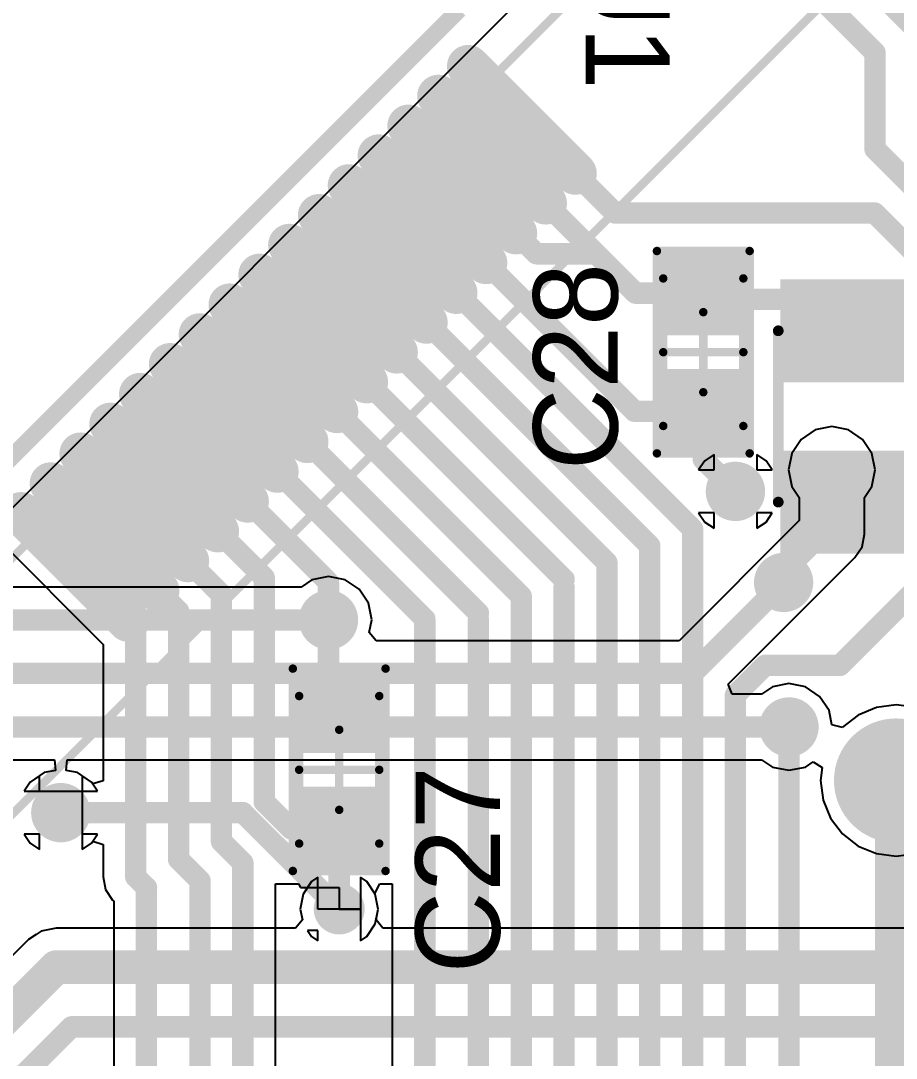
# Model space of a CAD drawing. Header units: millimetres. Extents: x 119.5 to 187.2, y 82 to 144.9.
# Drawn here: x 155.35 to 165.74, y 110.88 to 123.18 of the extents above; entities that cross this region are included whole.
import ezdxf

# ---------------------------------------------------------------- set-up
doc = ezdxf.new("R2010")
doc.units = ezdxf.units.MM
for name, color, linetype in [('BottomLayer', 5, 'Continuous'), ('BottomSolder', 6, 'Continuous'), ('KeepOutLayer', 6, 'Continuous'), ('Mechanical13', 56, 'Continuous'), ('Mechanical15', 56, 'Continuous'), ('MultiLayer', 9, 'Continuous'), ('TopLayer', 1, 'Continuous'), ('TopOverlay', 2, 'Continuous'), ('TopPaste', 8, 'Continuous'), ('TopSolder', 216, 'Continuous'), ('ViaHoleLayer', 16, 'Continuous')]:
    doc.layers.add(name, color=color, linetype=linetype)

msp = doc.modelspace()

# ---------------------------------------------------------------- linework, layer by layer
at = {"layer": 'BottomLayer'}
for p, q in [((154.686, 116.84), (161.163, 123.317)), ((164.776, 118.331), (164.61, 118.219)), ((164.973, 118.37), (164.776, 118.331)), ((165.17, 118.331), (164.973, 118.37)), ((165.336, 118.219), (165.17, 118.331)), ((164.61, 118.219), (164.498, 118.053)), ((165.448, 118.053), (165.336, 118.219)), ((163.576, 118.038), (163.467, 117.965)), ((163.576, 117.856), (163.576, 118.038)), ((164.193, 117.965), (164.084, 118.038)), ((164.084, 118.038), (164.084, 117.856)), ((164.498, 118.053), (164.459, 117.856)), ((165.487, 117.856), (165.448, 118.053)), ((163.467, 117.965), (163.394, 117.856)), ((164.266, 117.856), (164.193, 117.965)), ((163.394, 117.856), (163.576, 117.856)), ((164.084, 117.856), (164.266, 117.856)), ((164.459, 117.856), (164.498, 117.659)), ((165.448, 117.659), (165.487, 117.856)), ((164.498, 117.659), (164.585, 117.53)), ((165.361, 117.53), (165.448, 117.659)), ((164.585, 117.53), (164.585, 117.255)), ((165.361, 117.094), (165.361, 117.53)), ((163.576, 117.348), (163.394, 117.348)), ((163.394, 117.348), (163.467, 117.239)), ((163.576, 117.166), (163.576, 117.348)), ((164.266, 117.348), (164.084, 117.348)), ((164.084, 117.348), (164.084, 117.166)), ((164.193, 117.239), (164.266, 117.348)), ((164.585, 117.255), (163.161, 115.831)), ((163.467, 117.239), (163.576, 117.166)), ((164.084, 117.166), (164.193, 117.239)), ((165.332, 116.945), (165.361, 117.094)), ((165.361, 117.094), (165.361, 117.094)), ((165.361, 117.094), (165.361, 117.094)), ((165.361, 117.094), (165.361, 117.094)), ((165.248, 116.819), (165.332, 116.945)), ((163.742, 115.314), (165.248, 116.819)), ((158.807, 116.553), (158.678, 116.466)), ((159.004, 116.592), (158.807, 116.553)), ((159.201, 116.553), (159.004, 116.592)), ((159.367, 116.441), (159.201, 116.553)), ((158.678, 116.466), (152.561, 116.466)), ((159.479, 116.275), (159.367, 116.441)), ((159.518, 116.078), (159.479, 116.275)), ((159.488, 115.93), (159.518, 116.078)), ((159.569, 115.831), (159.488, 115.93)), ((163.161, 115.831), (159.569, 115.831)), ((163.791, 115.196), (163.742, 115.314)), ((164.465, 115.322), (164.268, 115.283)), ((164.662, 115.283), (164.465, 115.322)), ((164.139, 115.196), (163.791, 115.196)), ((164.268, 115.283), (164.139, 115.196)), ((164.828, 115.171), (164.662, 115.283)), ((164.94, 115.005), (164.828, 115.171)), ((165.735, 115.07), (165.503, 115.039)), ((165.885, 115.05), (165.735, 115.07)), ((164.974, 114.832), (164.94, 115.005)), ((165.287, 114.95), (165.101, 114.807)), ((165.503, 115.039), (165.287, 114.95)), ((165.098, 114.803), (164.974, 114.832)), ((165.101, 114.807), (165.098, 114.803)), ((153.742, 114.42), (155.753, 114.42)), ((155.753, 114.42), (155.765, 114.293)), ((155.893, 114.293), (155.905, 114.42)), ((155.905, 114.42), (164.139, 114.42)), ((164.139, 114.42), (164.268, 114.333)), ((164.268, 114.333), (164.465, 114.294)), ((164.465, 114.294), (164.662, 114.333)), ((164.662, 114.333), (164.751, 114.393)), ((164.751, 114.393), (164.858, 114.326)), ((164.858, 114.326), (164.838, 114.173)), ((155.632, 114.267), (155.466, 114.155)), ((155.765, 114.293), (155.632, 114.267)), ((156.026, 114.267), (155.893, 114.293)), ((156.192, 114.155), (156.026, 114.267)), ((155.466, 114.155), (155.393, 114.046)), ((156.265, 114.046), (156.192, 114.155)), ((164.838, 114.173), (164.869, 113.941)), ((155.393, 114.046), (156.265, 114.046)), ((164.869, 113.941), (164.958, 113.725)), ((164.958, 113.725), (165.101, 113.539)), ((155.575, 113.538), (155.393, 113.538)), ((155.393, 113.538), (155.466, 113.429)), ((155.575, 113.356), (155.575, 113.538)), ((156.265, 113.538), (156.083, 113.538)), ((156.083, 113.538), (156.083, 113.356)), ((156.192, 113.429), (156.265, 113.538)), ((165.101, 113.539), (165.287, 113.396)), ((155.466, 113.429), (155.575, 113.356)), ((156.083, 113.356), (156.192, 113.429)), ((165.287, 113.396), (165.503, 113.307)), ((165.503, 113.307), (165.735, 113.276)), ((165.735, 113.276), (165.967, 113.307)), ((158.804, 112.976), (158.703, 112.826)), ((158.877, 113.025), (158.804, 112.976)), ((158.877, 112.649), (158.877, 113.025)), ((159.458, 112.976), (159.385, 113.025)), ((159.385, 113.025), (159.385, 112.649)), ((159.559, 112.826), (159.458, 112.976)), ((158.703, 112.826), (158.668, 112.649)), ((159.594, 112.649), (159.559, 112.826)), ((158.668, 112.649), (158.694, 112.521)), ((159.385, 112.649), (158.877, 112.649)), ((159.568, 112.521), (159.594, 112.649)), ((158.694, 112.521), (158.613, 112.423)), ((159.649, 112.423), (159.568, 112.521)), ((155.538, 112.347), (155.448, 112.287)), ((155.598, 112.388), (155.538, 112.347)), ((155.775, 112.423), (155.598, 112.388)), ((158.613, 112.423), (155.775, 112.423)), ((166.505, 112.423), (159.649, 112.423)), ((155.448, 112.287), (153.097, 109.937)), ((155.448, 112.287), (155.448, 112.287))]:
    msp.add_line(p, q, dxfattribs=at)
for points, const_width in [([(163.705, 117.602, 1), (163.955, 117.602, 1)], 0.25), ([(164.277, 116.522, 1), (164.526, 116.522, 1)], 0.25), ([(164.338, 116.522, 1), (164.465, 116.522, 1)], 0.127), ([(158.879, 116.078, 1), (159.129, 116.078, 1)], 0.25), ([(158.94, 116.078, 1), (159.067, 116.078, 1)], 0.127), ([(163.258, 115.443, 1), (163.385, 115.443, 1)], 0.127), ([(163.258, 115.443, 1), (163.385, 115.443, 1)], 0.127), ([(164.34, 114.808, 1), (164.59, 114.808, 1)], 0.25), ([(164.401, 114.808, 1), (164.529, 114.808, 1)], 0.127), ([(165.417, 114.173, 1), (166.053, 114.173, 1)], 0.635), ([(165.61, 114.173, 1), (165.86, 114.173, 1)], 0.25), ([(155.704, 113.792, 1), (155.954, 113.792, 1)], 0.25), ([(155.766, 113.792, 1), (155.893, 113.792, 1)], 0.127), ([(157.924, 113.792, 1), (158.052, 113.792, 1)], 0.127), ([(157.924, 113.792, 1), (158.052, 113.792, 1)], 0.127), ([(159.031, 112.649, 1), (159.231, 112.649, 1)], 0.2), ([(159.067, 112.649, 1), (159.194, 112.649, 1)], 0.127), ([(155.675, 111.96, 1), (155.875, 111.96, 1)], 0.2), ([(155.675, 111.96, 1), (155.875, 111.96, 1)], 0.2), ([(155.893, 111.252, 1), (156.019, 111.252, 1)], 0.127), ([(155.893, 111.252, 1), (156.019, 111.252, 1)], 0.127)]:
    msp.add_lwpolyline(points, format="xyb", close=True, dxfattribs=dict(at, const_width=const_width))
for points, const_width in [([(165.735, 114.173), (168.116, 116.554)], 0.5), ([(163.322, 115.443), (164.401, 116.522)], 0.254), ([(152.4, 116.078), (159.004, 116.078)], 0.254), ([(152.908, 115.443), (163.322, 115.443)], 0.254), ([(153.416, 114.808), (164.465, 114.808)], 0.254), ([(155.829, 113.792), (157.988, 113.792)], 0.254), ([(157.988, 113.792), (159.131, 112.649)], 0.254), ([(153.289, 109.474), (155.775, 111.96)], 0.4), ([(155.775, 111.96), (166.697, 111.96)], 0.4), ([(153.035, 108.331), (155.956, 111.252)], 0.254), ([(155.956, 111.252), (167.005, 111.252)], 0.254)]:
    msp.add_lwpolyline(points, dxfattribs=dict(at, const_width=const_width))
at = {"layer": 'BottomSolder'}
for points, const_width in [([(163.654, 117.602, 1), (164.006, 117.602, 1)], 0.352), ([(164.226, 116.522, 1), (164.577, 116.522, 1)], 0.352), ([(158.828, 116.078, 1), (159.18, 116.078, 1)], 0.352), ([(164.289, 114.808, 1), (164.641, 114.808, 1)], 0.352), ([(165.367, 114.173, 1), (166.103, 114.173, 1)], 0.737), ([(155.653, 113.792, 1), (156.005, 113.792, 1)], 0.352), ([(158.98, 112.649, 1), (159.282, 112.649, 1)], 0.302)]:
    msp.add_lwpolyline(points, format="xyb", close=True, dxfattribs=dict(at, const_width=const_width))
at = {"layer": 'KeepOutLayer'}
msp.add_line((154.686, 116.84), (161.163, 123.317), dxfattribs=at)
at = {"layer": 'Mechanical13', "const_width": 0.1}
for points in [[(154.686, 116.246), (161.757, 123.317)], [(162.974, 120.128), (163.924, 120.128)], [(162.974, 118.378), (162.974, 120.128)], [(163.924, 118.378), (163.924, 120.128)], [(162.974, 118.378), (163.924, 118.378)], [(158.656, 115.175), (159.606, 115.175)], [(158.656, 113.425), (158.656, 115.175)], [(159.606, 113.425), (159.606, 115.175)], [(158.656, 113.425), (159.606, 113.425)]]:
    msp.add_lwpolyline(points, dxfattribs=at)
at = {"layer": 'Mechanical13', "const_width": 0.05}
for points in [[(162.949, 120.128, 1), (162.999, 120.128, 1)], [(162.949, 120.128, 1), (162.999, 120.128, 1)], [(163.899, 120.128, 1), (163.949, 120.128, 1)], [(163.899, 120.128, 1), (163.949, 120.128, 1)], [(162.949, 118.378, 1), (162.999, 118.378, 1)], [(162.949, 118.378, 1), (162.999, 118.378, 1)], [(163.899, 118.378, 1), (163.949, 118.378, 1)], [(163.899, 118.378, 1), (163.949, 118.378, 1)], [(158.631, 115.175, 1), (158.681, 115.175, 1)], [(158.631, 115.175, 1), (158.681, 115.175, 1)], [(159.581, 115.175, 1), (159.631, 115.175, 1)], [(159.581, 115.175, 1), (159.631, 115.175, 1)], [(158.631, 113.425, 1), (158.681, 113.425, 1)], [(158.631, 113.425, 1), (158.681, 113.425, 1)], [(159.581, 113.425, 1), (159.631, 113.425, 1)], [(159.581, 113.425, 1), (159.631, 113.425, 1)]]:
    msp.add_lwpolyline(points, format="xyb", close=True, dxfattribs=at)
at = {"layer": 'Mechanical15', "const_width": 0.1}
for points in [[(154.686, 113.205), (164.798, 123.317)], [(162.899, 120.453), (163.999, 120.453)], [(162.899, 118.053), (162.899, 120.453)], [(163.999, 118.053), (163.999, 120.453)], [(163.449, 118.778), (163.449, 119.728)], [(162.974, 119.253), (163.924, 119.253)], [(162.899, 118.053), (163.999, 118.053)], [(158.581, 115.5), (159.681, 115.5)], [(158.581, 113.1), (158.581, 115.5)], [(159.681, 113.1), (159.681, 115.5)], [(159.131, 113.825), (159.131, 114.775)], [(158.656, 114.3), (159.606, 114.3)], [(158.581, 113.1), (159.681, 113.1)]]:
    msp.add_lwpolyline(points, dxfattribs=at)
at = {"layer": 'Mechanical15', "const_width": 0.05}
for points in [[(162.874, 120.453, 1), (162.924, 120.453, 1)], [(162.874, 120.453, 1), (162.924, 120.453, 1)], [(163.974, 120.453, 1), (164.024, 120.453, 1)], [(163.974, 120.453, 1), (164.024, 120.453, 1)], [(163.424, 119.728, 1), (163.474, 119.728, 1)], [(162.949, 119.253, 1), (162.999, 119.253, 1)], [(163.899, 119.253, 1), (163.949, 119.253, 1)], [(163.424, 118.778, 1), (163.474, 118.778, 1)], [(162.874, 118.053, 1), (162.924, 118.053, 1)], [(162.874, 118.053, 1), (162.924, 118.053, 1)], [(163.974, 118.053, 1), (164.024, 118.053, 1)], [(163.974, 118.053, 1), (164.024, 118.053, 1)], [(158.556, 115.5, 1), (158.606, 115.5, 1)], [(158.556, 115.5, 1), (158.606, 115.5, 1)], [(159.656, 115.5, 1), (159.706, 115.5, 1)], [(159.656, 115.5, 1), (159.706, 115.5, 1)], [(159.106, 114.775, 1), (159.156, 114.775, 1)], [(158.631, 114.3, 1), (158.681, 114.3, 1)], [(159.581, 114.3, 1), (159.631, 114.3, 1)], [(159.106, 113.825, 1), (159.156, 113.825, 1)], [(158.556, 113.1, 1), (158.606, 113.1, 1)], [(158.556, 113.1, 1), (158.606, 113.1, 1)], [(159.656, 113.1, 1), (159.706, 113.1, 1)], [(159.656, 113.1, 1), (159.706, 113.1, 1)]]:
    msp.add_lwpolyline(points, format="xyb", close=True, dxfattribs=at)
at = {"layer": 'MultiLayer'}
for points, const_width in [([(163.705, 117.602, 1), (163.955, 117.602, 1)], 0.25), ([(164.277, 116.522, 1), (164.526, 116.522, 1)], 0.25), ([(158.879, 116.078, 1), (159.129, 116.078, 1)], 0.25), ([(164.34, 114.808, 1), (164.59, 114.808, 1)], 0.25), ([(165.417, 114.173, 1), (166.053, 114.173, 1)], 0.635), ([(155.704, 113.792, 1), (155.954, 113.792, 1)], 0.25), ([(159.031, 112.649, 1), (159.231, 112.649, 1)], 0.2)]:
    msp.add_lwpolyline(points, format="xyb", close=True, dxfattribs=dict(at, const_width=const_width))
at = {"layer": 'TopLayer'}
for p, q in [((155.066, 117.051), (156.33, 115.788)), ((156.33, 115.788), (156.33, 114.169)), ((155.575, 114.228), (155.466, 114.155)), ((155.575, 114.046), (155.575, 114.228)), ((156.192, 114.155), (156.083, 114.228)), ((156.083, 114.228), (156.083, 113.792)), ((155.466, 114.155), (155.393, 114.046)), ((156.208, 114.132), (156.192, 114.155)), ((156.33, 114.169), (156.208, 114.132)), ((155.393, 114.046), (155.575, 114.046)), ((156.083, 113.792), (156.083, 113.356)), ((155.575, 113.538), (155.393, 113.538)), ((155.393, 113.538), (155.466, 113.429)), ((155.575, 113.356), (155.575, 113.538)), ((155.466, 113.429), (155.575, 113.356)), ((156.083, 113.356), (156.192, 113.429)), ((156.192, 113.429), (156.208, 113.452)), ((156.208, 113.452), (156.33, 113.415)), ((156.33, 113.415), (156.33, 113.03)), ((156.33, 113.03), (156.33, 113.03)), ((156.33, 113.03), (156.33, 113.03)), ((156.33, 113.03), (156.359, 112.881)), ((156.359, 112.881), (156.443, 112.755)), ((158.376, 109.435), (158.376, 112.946)), ((158.376, 112.946), (158.427, 112.946)), ((158.427, 112.946), (158.427, 112.946)), ((158.427, 112.946), (158.649, 112.946)), ((158.649, 112.946), (158.672, 112.903)), ((158.672, 112.903), (159.131, 112.903)), ((159.131, 112.903), (159.131, 112.649)), ((159.553, 112.834), (159.613, 112.946)), ((159.613, 112.946), (159.759, 112.946)), ((159.759, 112.946), (159.759, 110.651)), ((156.443, 112.755), (156.457, 112.742)), ((156.457, 112.742), (156.457, 110.15)), ((159.559, 112.826), (159.553, 112.834)), ((159.594, 112.649), (159.559, 112.826)), ((159.131, 112.649), (159.385, 112.649)), ((159.385, 112.649), (159.385, 112.273)), ((159.559, 112.472), (159.594, 112.649)), ((159.458, 112.322), (159.559, 112.472)), ((158.877, 112.395), (158.755, 112.395)), ((158.755, 112.395), (158.804, 112.322)), ((158.877, 112.273), (158.877, 112.395)), ((158.804, 112.322), (158.877, 112.273)), ((159.385, 112.273), (159.458, 112.322))]:
    msp.add_line(p, q, dxfattribs=at)
for points, const_width in [([(163.195, 125.857), (165.993, 123.059)], 0.254), ([(162.941, 125.349), (165.485, 122.805)], 0.254), ([(165.485, 121.662), (165.485, 122.805)], 0.254), ([(160.661, 122.645), (161.934, 121.372)], 0.3), ([(160.308, 122.292), (161.58, 121.019)], 0.3), ([(159.954, 121.938), (161.227, 120.665)], 0.3), ([(161.297, 122.009), (162.402, 120.904)], 0.254), ([(159.6, 121.585), (160.873, 120.312)], 0.3), ([(160.944, 121.655), (162.179, 120.42)], 0.254), ([(165.485, 121.662), (166.751, 120.396)], 0.254), ([(159.247, 121.231), (160.52, 119.958)], 0.3), ([(160.59, 121.302), (161.472, 120.42)], 0.254), ([(158.893, 120.877), (160.166, 119.605)], 0.3), ([(160.237, 120.948), (162.632, 118.553)], 0.254), ([(162.402, 120.904), (165.481, 120.904)], 0.254), ([(165.481, 120.904), (166.243, 120.142)], 0.254), ([(159.883, 120.595), (163.322, 117.156)], 0.254), ([(158.54, 120.524), (159.813, 119.251)], 0.3), ([(161.472, 120.42), (162.179, 120.42)], 0.254), ([(162.179, 120.42), (162.646, 119.953)], 0.254), ([(159.53, 120.241), (162.814, 116.957)], 0.254), ([(158.186, 120.17), (159.459, 118.898)], 0.3), ([(159.176, 119.888), (162.306, 116.758)], 0.254), ([(162.646, 119.953), (163.113, 119.953)], 0.254), ([(163.113, 119.953), (163.281, 119.785)], 0.254), ([(163.522, 119.88), (164.727, 119.88)], 0.254), ([(164.727, 119.88), (165.1, 119.507)], 0.254), ([(157.833, 119.817), (159.105, 118.544)], 0.3), ([(157.479, 119.463), (158.752, 118.19)], 0.3), ([(158.823, 119.534), (161.798, 116.559)], 0.254), ([(157.126, 119.11), (158.398, 117.837)], 0.3), ([(158.469, 119.18), (161.29, 116.359)], 0.254), ([(156.772, 118.756), (158.045, 117.483)], 0.3), ([(158.115, 118.827), (160.782, 116.16)], 0.254), ([(162.632, 118.553), (163.449, 118.553)], 0.254), ([(163.449, 117.983), (163.449, 118.553)], 0.254), ([(156.418, 118.403), (157.691, 117.13)], 0.3), ([(157.762, 118.473), (160.147, 116.088)], 0.254), ([(156.065, 118.049), (157.338, 116.776)], 0.3), ([(157.408, 118.12), (159.004, 116.524)], 0.254), ([(163.449, 117.983), (163.83, 117.602)], 0.254), ([(157.055, 117.766), (158.242, 116.579)], 0.254), ([(155.711, 117.696), (156.984, 116.423)], 0.3), ([(156.701, 117.413), (157.734, 116.38)], 0.254), ([(165.1, 117.348), (165.1, 117.475)], 0.254), ([(155.358, 117.342), (156.631, 116.069)], 0.3), ([(164.338, 116.586), (165.1, 117.348)], 0.254), ([(163.322, 109.942), (163.322, 117.156)], 0.254), ([(156.348, 117.059), (157.226, 116.181)], 0.254), ([(162.814, 109.732), (162.814, 116.957)], 0.254), ([(155.994, 116.706), (156.718, 115.982)], 0.254), ([(162.306, 109.521), (162.306, 116.758)], 0.254), ([(165.068, 115.538), (166.243, 116.713)], 0.254), ([(158.242, 113.919), (158.242, 116.579)], 0.254), ([(164.338, 116.586), (164.401, 116.522)], 0.254), ([(159.004, 115.189), (159.004, 116.524)], 0.254), ([(161.798, 109.623), (161.798, 116.459)], 0.254), ([(157.734, 113.451), (157.734, 116.38)], 0.254), ([(161.29, 109.855), (161.29, 116.359)], 0.254), ([(157.226, 113.24), (157.226, 116.181)], 0.254), ([(160.147, 110.49), (160.147, 116.088)], 0.254), ([(160.782, 110.109), (160.782, 116.078)], 0.254), ([(156.718, 113.03), (156.718, 115.982)], 0.254), ([(163.83, 115.189), (164.179, 115.538)], 0.254), ([(164.179, 115.538), (165.068, 115.538)], 0.254), ([(163.83, 110.153), (163.83, 115.189)], 0.254), ([(164.465, 110.236), (164.465, 114.808)], 0.254), ([(165.735, 110.49), (165.735, 114.173)], 0.5), ([(158.242, 113.919), (158.561, 113.6)], 0.254), ([(158.561, 113.6), (159.131, 113.6)], 0.254), ([(159.131, 112.649), (159.131, 113.6)], 0.254), ([(157.734, 113.451), (157.988, 113.197)], 0.254), ([(157.226, 113.24), (157.48, 112.986)], 0.254), ([(157.988, 109.347), (157.988, 113.197)], 0.254), ([(156.718, 113.03), (156.845, 112.903)], 0.254), ([(157.48, 109.668), (157.48, 112.986)], 0.254), ([(156.845, 109.915), (156.845, 112.903)], 0.254)]:
    msp.add_lwpolyline(points, dxfattribs=dict(at, const_width=const_width))
for points, const_width in [([(165.422, 122.805, 1), (165.549, 122.805, 1)], 0.127), ([(165.422, 122.805, 1), (165.549, 122.805, 1)], 0.127), ([(160.586, 122.645, 1), (160.736, 122.645, 1)], 0.15), ([(160.233, 122.292, 1), (160.382, 122.292, 1)], 0.15), ([(159.879, 121.938, 1), (160.029, 121.938, 1)], 0.15), ([(161.234, 122.009, 1), (161.361, 122.009, 1)], 0.127), ([(159.525, 121.585, 1), (159.675, 121.585, 1)], 0.15), ([(160.88, 121.655, 1), (161.007, 121.655, 1)], 0.127), ([(165.422, 121.662, 1), (165.549, 121.662, 1)], 0.127), ([(165.422, 121.662, 1), (165.549, 121.662, 1)], 0.127), ([(161.859, 121.372, 1), (162.009, 121.372, 1)], 0.15), ([(159.172, 121.231, 1), (159.322, 121.231, 1)], 0.15), ([(160.527, 121.302, 1), (160.654, 121.302, 1)], 0.127), ([(161.505, 121.019, 1), (161.655, 121.019, 1)], 0.15), ([(158.818, 120.877, 1), (158.968, 120.877, 1)], 0.15), ([(160.173, 120.948, 1), (160.3, 120.948, 1)], 0.127), ([(162.339, 120.904, 1), (162.466, 120.904, 1)], 0.127), ([(162.339, 120.904, 1), (162.466, 120.904, 1)], 0.127), ([(165.417, 120.904, 1), (165.544, 120.904, 1)], 0.127), ([(165.417, 120.904, 1), (165.544, 120.904, 1)], 0.127), ([(159.82, 120.595, 1), (159.947, 120.595, 1)], 0.127), ([(161.152, 120.665, 1), (161.302, 120.665, 1)], 0.15), ([(158.465, 120.524, 1), (158.615, 120.524, 1)], 0.15), ([(161.408, 120.42, 1), (161.535, 120.42, 1)], 0.127), ([(161.408, 120.42, 1), (161.535, 120.42, 1)], 0.127), ([(162.115, 120.42, 1), (162.243, 120.42, 1)], 0.127), ([(162.115, 120.42, 1), (162.243, 120.42, 1)], 0.127), ([(162.115, 120.42, 1), (162.243, 120.42, 1)], 0.127), ([(159.466, 120.241, 1), (159.593, 120.241, 1)], 0.127), ([(160.798, 120.312, 1), (160.948, 120.312, 1)], 0.15), ([(158.111, 120.17, 1), (158.261, 120.17, 1)], 0.15), ([(160.445, 119.958, 1), (160.595, 119.958, 1)], 0.15), ([(159.113, 119.888, 1), (159.24, 119.888, 1)], 0.127), ([(162.583, 119.953, 1), (162.71, 119.953, 1)], 0.127), ([(162.583, 119.953, 1), (162.71, 119.953, 1)], 0.127), ([(163.05, 119.953, 1), (163.177, 119.953, 1)], 0.127), ([(163.05, 119.953, 1), (163.177, 119.953, 1)], 0.127), ([(163.458, 119.88, 1), (163.585, 119.88, 1)], 0.127), ([(164.664, 119.88, 1), (164.791, 119.88, 1)], 0.127), ([(164.664, 119.88, 1), (164.791, 119.88, 1)], 0.127), ([(157.758, 119.817, 1), (157.908, 119.817, 1)], 0.15), ([(163.218, 119.785, 1), (163.345, 119.785, 1)], 0.127), ([(160.091, 119.605, 1), (160.241, 119.605, 1)], 0.15), ([(157.404, 119.463, 1), (157.554, 119.463, 1)], 0.15), ([(158.759, 119.534, 1), (158.886, 119.534, 1)], 0.127), ([(165.036, 119.507, 1), (165.163, 119.507, 1)], 0.127), ([(159.738, 119.251, 1), (159.888, 119.251, 1)], 0.15), ([(157.051, 119.11, 1), (157.201, 119.11, 1)], 0.15), ([(158.406, 119.18, 1), (158.533, 119.18, 1)], 0.127), ([(159.384, 118.898, 1), (159.534, 118.898, 1)], 0.15), ([(156.697, 118.756, 1), (156.847, 118.756, 1)], 0.15), ([(158.052, 118.827, 1), (158.179, 118.827, 1)], 0.127), ([(159.03, 118.544, 1), (159.18, 118.544, 1)], 0.15), ([(162.568, 118.553, 1), (162.695, 118.553, 1)], 0.127), ([(162.568, 118.553, 1), (162.695, 118.553, 1)], 0.127), ([(163.385, 118.553, 1), (163.512, 118.553, 1)], 0.127), ([(163.385, 118.553, 1), (163.512, 118.553, 1)], 0.127), ([(156.343, 118.403, 1), (156.493, 118.403, 1)], 0.15), ([(157.698, 118.473, 1), (157.825, 118.473, 1)], 0.127), ([(158.677, 118.19, 1), (158.827, 118.19, 1)], 0.15), ([(155.99, 118.049, 1), (156.14, 118.049, 1)], 0.15), ([(157.345, 118.12, 1), (157.472, 118.12, 1)], 0.127), ([(163.385, 117.983, 1), (163.512, 117.983, 1)], 0.127), ([(163.385, 117.983, 1), (163.512, 117.983, 1)], 0.127), ([(156.991, 117.766, 1), (157.118, 117.766, 1)], 0.127), ([(158.323, 117.837, 1), (158.473, 117.837, 1)], 0.15), ([(155.636, 117.696, 1), (155.786, 117.696, 1)], 0.15), ([(163.705, 117.602, 1), (163.955, 117.602, 1)], 0.25), ([(163.767, 117.602, 1), (163.893, 117.602, 1)], 0.127), ([(156.638, 117.413, 1), (156.765, 117.413, 1)], 0.127), ([(157.97, 117.483, 1), (158.12, 117.483, 1)], 0.15), ([(165.036, 117.475, 1), (165.163, 117.475, 1)], 0.127), ([(155.283, 117.342, 1), (155.433, 117.342, 1)], 0.15), ([(165.036, 117.348, 1), (165.163, 117.348, 1)], 0.127), ([(165.036, 117.348, 1), (165.163, 117.348, 1)], 0.127), ([(157.616, 117.13, 1), (157.766, 117.13, 1)], 0.15), ([(163.258, 117.156, 1), (163.385, 117.156, 1)], 0.127), ([(163.258, 117.156, 1), (163.385, 117.156, 1)], 0.127), ([(156.284, 117.059, 1), (156.411, 117.059, 1)], 0.127), ([(162.75, 116.957, 1), (162.877, 116.957, 1)], 0.127), ([(162.75, 116.957, 1), (162.877, 116.957, 1)], 0.127), ([(157.263, 116.776, 1), (157.413, 116.776, 1)], 0.15), ([(155.931, 116.706, 1), (156.058, 116.706, 1)], 0.127), ([(162.243, 116.758, 1), (162.369, 116.758, 1)], 0.127), ([(162.243, 116.758, 1), (162.369, 116.758, 1)], 0.127), ([(158.179, 116.579, 1), (158.305, 116.579, 1)], 0.127), ([(158.179, 116.579, 1), (158.305, 116.579, 1)], 0.127), ([(161.734, 116.559, 1), (161.862, 116.559, 1)], 0.127), ([(164.277, 116.522, 1), (164.526, 116.522, 1)], 0.25), ([(164.274, 116.586, 1), (164.401, 116.586, 1)], 0.127), ([(164.274, 116.586, 1), (164.401, 116.586, 1)], 0.127), ([(156.909, 116.423, 1), (157.059, 116.423, 1)], 0.15), ([(158.94, 116.524, 1), (159.067, 116.524, 1)], 0.127), ([(158.94, 116.524, 1), (159.067, 116.524, 1)], 0.127), ([(161.734, 116.459, 1), (161.862, 116.459, 1)], 0.127), ([(164.338, 116.522, 1), (164.465, 116.522, 1)], 0.127), ([(157.671, 116.38, 1), (157.798, 116.38, 1)], 0.127), ([(157.671, 116.38, 1), (157.798, 116.38, 1)], 0.127), ([(161.226, 116.359, 1), (161.353, 116.359, 1)], 0.127), ([(161.226, 116.359, 1), (161.353, 116.359, 1)], 0.127), ([(157.162, 116.181, 1), (157.29, 116.181, 1)], 0.127), ([(157.162, 116.181, 1), (157.29, 116.181, 1)], 0.127), ([(158.879, 116.078, 1), (159.129, 116.078, 1)], 0.25), ([(160.719, 116.16, 1), (160.845, 116.16, 1)], 0.127), ([(156.556, 116.069, 1), (156.706, 116.069, 1)], 0.15), ([(160.083, 116.088, 1), (160.21, 116.088, 1)], 0.127), ([(160.083, 116.088, 1), (160.21, 116.088, 1)], 0.127), ([(160.719, 116.078, 1), (160.845, 116.078, 1)], 0.127), ([(156.655, 115.982, 1), (156.781, 115.982, 1)], 0.127), ([(156.655, 115.982, 1), (156.781, 115.982, 1)], 0.127), ([(164.116, 115.538, 1), (164.243, 115.538, 1)], 0.127), ([(164.116, 115.538, 1), (164.243, 115.538, 1)], 0.127), ([(165.005, 115.538, 1), (165.132, 115.538, 1)], 0.127), ([(165.005, 115.538, 1), (165.132, 115.538, 1)], 0.127), ([(158.94, 115.189, 1), (159.067, 115.189, 1)], 0.127), ([(163.767, 115.189, 1), (163.893, 115.189, 1)], 0.127), ([(163.767, 115.189, 1), (163.893, 115.189, 1)], 0.127), ([(164.34, 114.808, 1), (164.59, 114.808, 1)], 0.25), ([(164.401, 114.808, 1), (164.529, 114.808, 1)], 0.127), ([(165.417, 114.173, 1), (166.053, 114.173, 1)], 0.635), ([(165.61, 114.173, 1), (165.86, 114.173, 1)], 0.25), ([(155.704, 113.792, 1), (155.954, 113.792, 1)], 0.25), ([(158.179, 113.919, 1), (158.305, 113.919, 1)], 0.127), ([(158.179, 113.919, 1), (158.305, 113.919, 1)], 0.127), ([(158.497, 113.6, 1), (158.624, 113.6, 1)], 0.127), ([(158.497, 113.6, 1), (158.624, 113.6, 1)], 0.127), ([(159.067, 113.6, 1), (159.194, 113.6, 1)], 0.127), ([(159.067, 113.6, 1), (159.194, 113.6, 1)], 0.127), ([(157.671, 113.451, 1), (157.798, 113.451, 1)], 0.127), ([(157.671, 113.451, 1), (157.798, 113.451, 1)], 0.127), ([(157.162, 113.24, 1), (157.29, 113.24, 1)], 0.127), ([(157.162, 113.24, 1), (157.29, 113.24, 1)], 0.127), ([(157.924, 113.197, 1), (158.052, 113.197, 1)], 0.127), ([(157.924, 113.197, 1), (158.052, 113.197, 1)], 0.127), ([(156.655, 113.03, 1), (156.781, 113.03, 1)], 0.127), ([(156.655, 113.03, 1), (156.781, 113.03, 1)], 0.127), ([(157.417, 112.986, 1), (157.543, 112.986, 1)], 0.127), ([(157.417, 112.986, 1), (157.543, 112.986, 1)], 0.127), ([(156.781, 112.903, 1), (156.909, 112.903, 1)], 0.127), ([(156.781, 112.903, 1), (156.909, 112.903, 1)], 0.127), ([(159.031, 112.649, 1), (159.231, 112.649, 1)], 0.2), ([(159.067, 112.649, 1), (159.194, 112.649, 1)], 0.127)]:
    msp.add_lwpolyline(points, format="xyb", close=True, dxfattribs=dict(at, const_width=const_width))
for points in [[(163.899, 120.353), (162.999, 120.353), (163.899, 119.553), (162.999, 119.553)], [(164.465, 120.015), (164.465, 118.999), (165.735, 120.015), (165.735, 118.999)], [(163.899, 118.953), (162.999, 118.953), (163.899, 118.153), (162.999, 118.153)], [(164.465, 117.983), (164.465, 116.967), (165.735, 117.983), (165.735, 116.967)], [(159.581, 115.4), (158.681, 115.4), (159.581, 114.6), (158.681, 114.6)], [(159.581, 114), (158.681, 114), (159.581, 113.2), (158.681, 113.2)]]:
    msp.add_solid(points, dxfattribs=at)
at = {"layer": 'TopOverlay'}
for points, const_width in [([(154.686, 117.448), (160.555, 123.317)], 0.2), ([(164.338, 117.475), (164.338, 119.507)], 0.127)]:
    msp.add_lwpolyline(points, dxfattribs=dict(at, const_width=const_width))
at = {"layer": 'TopOverlay', "const_width": 0.0635}
for points in [[(164.306, 119.507, 1), (164.37, 119.507, 1)], [(164.306, 117.475, 1), (164.37, 117.475, 1)]]:
    msp.add_lwpolyline(points, format="xyb", close=True, dxfattribs=at)
at = {"layer": 'TopPaste', "const_width": 0.3}
for points in [[(160.661, 122.645), (161.934, 121.372)], [(160.308, 122.292), (161.58, 121.019)], [(159.954, 121.938), (161.227, 120.665)], [(159.6, 121.585), (160.873, 120.312)], [(159.247, 121.231), (160.52, 119.958)], [(158.893, 120.877), (160.166, 119.605)], [(158.54, 120.524), (159.813, 119.251)], [(158.186, 120.17), (159.459, 118.898)], [(157.833, 119.817), (159.105, 118.544)], [(157.479, 119.463), (158.752, 118.19)], [(157.126, 119.11), (158.398, 117.837)], [(156.772, 118.756), (158.045, 117.483)], [(156.418, 118.403), (157.691, 117.13)], [(156.065, 118.049), (157.338, 116.776)], [(155.711, 117.696), (156.984, 116.423)], [(155.358, 117.342), (156.631, 116.069)]]:
    msp.add_lwpolyline(points, dxfattribs=at)
at = {"layer": 'TopPaste', "const_width": 0.15}
for points in [[(160.586, 122.645, 1), (160.736, 122.645, 1)], [(160.233, 122.292, 1), (160.382, 122.292, 1)], [(159.879, 121.938, 1), (160.029, 121.938, 1)], [(159.525, 121.585, 1), (159.675, 121.585, 1)], [(161.859, 121.372, 1), (162.009, 121.372, 1)], [(159.172, 121.231, 1), (159.322, 121.231, 1)], [(161.505, 121.019, 1), (161.655, 121.019, 1)], [(158.818, 120.877, 1), (158.968, 120.877, 1)], [(161.152, 120.665, 1), (161.302, 120.665, 1)], [(158.465, 120.524, 1), (158.615, 120.524, 1)], [(160.798, 120.312, 1), (160.948, 120.312, 1)], [(158.111, 120.17, 1), (158.261, 120.17, 1)], [(160.445, 119.958, 1), (160.595, 119.958, 1)], [(157.758, 119.817, 1), (157.908, 119.817, 1)], [(160.091, 119.605, 1), (160.241, 119.605, 1)], [(157.404, 119.463, 1), (157.554, 119.463, 1)], [(159.738, 119.251, 1), (159.888, 119.251, 1)], [(157.051, 119.11, 1), (157.201, 119.11, 1)], [(159.384, 118.898, 1), (159.534, 118.898, 1)], [(156.697, 118.756, 1), (156.847, 118.756, 1)], [(159.03, 118.544, 1), (159.18, 118.544, 1)], [(156.343, 118.403, 1), (156.493, 118.403, 1)], [(158.677, 118.19, 1), (158.827, 118.19, 1)], [(155.99, 118.049, 1), (156.14, 118.049, 1)], [(158.323, 117.837, 1), (158.473, 117.837, 1)], [(155.636, 117.696, 1), (155.786, 117.696, 1)], [(157.97, 117.483, 1), (158.12, 117.483, 1)], [(155.283, 117.342, 1), (155.433, 117.342, 1)], [(157.616, 117.13, 1), (157.766, 117.13, 1)], [(157.263, 116.776, 1), (157.413, 116.776, 1)], [(156.909, 116.423, 1), (157.059, 116.423, 1)], [(156.556, 116.069, 1), (156.706, 116.069, 1)]]:
    msp.add_lwpolyline(points, format="xyb", close=True, dxfattribs=at)
at = {"layer": 'TopPaste'}
for points in [[(163.899, 120.353), (162.999, 120.353), (163.899, 119.553), (162.999, 119.553)], [(164.465, 120.015), (164.465, 118.999), (165.735, 120.015), (165.735, 118.999)], [(163.899, 118.953), (162.999, 118.953), (163.899, 118.153), (162.999, 118.153)], [(164.465, 117.983), (164.465, 116.967), (165.735, 117.983), (165.735, 116.967)], [(159.581, 115.4), (158.681, 115.4), (159.581, 114.6), (158.681, 114.6)], [(159.581, 114), (158.681, 114), (159.581, 113.2), (158.681, 113.2)]]:
    msp.add_solid(points, dxfattribs=at)
at = {"layer": 'TopSolder', "const_width": 0.503}
for points in [[(160.661, 122.645), (161.934, 121.372)], [(160.308, 122.292), (161.58, 121.019)], [(159.954, 121.938), (161.227, 120.665)], [(159.6, 121.585), (160.873, 120.312)], [(159.247, 121.231), (160.52, 119.958)], [(158.893, 120.877), (160.166, 119.605)], [(158.54, 120.524), (159.813, 119.251)], [(158.186, 120.17), (159.459, 118.898)], [(157.833, 119.817), (159.105, 118.544)], [(157.479, 119.463), (158.752, 118.19)], [(157.126, 119.11), (158.398, 117.837)], [(156.772, 118.756), (158.045, 117.483)], [(156.418, 118.403), (157.691, 117.13)], [(156.065, 118.049), (157.338, 116.776)], [(155.711, 117.696), (156.984, 116.423)], [(155.358, 117.342), (156.631, 116.069)]]:
    msp.add_lwpolyline(points, dxfattribs=at)
at = {"layer": 'TopSolder'}
for points, const_width in [([(160.535, 122.645, 1), (160.787, 122.645, 1)], 0.252), ([(160.182, 122.292, 1), (160.433, 122.292, 1)], 0.252), ([(159.828, 121.938, 1), (160.08, 121.938, 1)], 0.252), ([(159.475, 121.585, 1), (159.726, 121.585, 1)], 0.252), ([(161.808, 121.372, 1), (162.06, 121.372, 1)], 0.252), ([(159.121, 121.231, 1), (159.373, 121.231, 1)], 0.252), ([(161.454, 121.019, 1), (161.706, 121.019, 1)], 0.252), ([(158.767, 120.877, 1), (159.019, 120.877, 1)], 0.252), ([(161.101, 120.665, 1), (161.353, 120.665, 1)], 0.252), ([(158.414, 120.524, 1), (158.666, 120.524, 1)], 0.252), ([(160.747, 120.312, 1), (160.999, 120.312, 1)], 0.252), ([(158.06, 120.17, 1), (158.312, 120.17, 1)], 0.252), ([(160.394, 119.958, 1), (160.645, 119.958, 1)], 0.252), ([(157.707, 119.817, 1), (157.958, 119.817, 1)], 0.252), ([(160.04, 119.605, 1), (160.292, 119.605, 1)], 0.252), ([(157.353, 119.463, 1), (157.605, 119.463, 1)], 0.252), ([(159.687, 119.251, 1), (159.938, 119.251, 1)], 0.252), ([(157, 119.11, 1), (157.251, 119.11, 1)], 0.252), ([(159.333, 118.898, 1), (159.585, 118.898, 1)], 0.252), ([(156.646, 118.756, 1), (156.898, 118.756, 1)], 0.252), ([(158.98, 118.544, 1), (159.231, 118.544, 1)], 0.252), ([(156.293, 118.403, 1), (156.544, 118.403, 1)], 0.252), ([(158.626, 118.19, 1), (158.878, 118.19, 1)], 0.252), ([(155.939, 118.049, 1), (156.191, 118.049, 1)], 0.252), ([(158.273, 117.837, 1), (158.524, 117.837, 1)], 0.252), ([(155.586, 117.696, 1), (155.837, 117.696, 1)], 0.252), ([(163.654, 117.602, 1), (164.006, 117.602, 1)], 0.352), ([(157.919, 117.483, 1), (158.171, 117.483, 1)], 0.252), ([(155.232, 117.342, 1), (155.484, 117.342, 1)], 0.252), ([(157.565, 117.13, 1), (157.817, 117.13, 1)], 0.252), ([(157.212, 116.776, 1), (157.463, 116.776, 1)], 0.252), ([(164.226, 116.522, 1), (164.577, 116.522, 1)], 0.352), ([(156.858, 116.423, 1), (157.11, 116.423, 1)], 0.252), ([(158.828, 116.078, 1), (159.18, 116.078, 1)], 0.352), ([(156.505, 116.069, 1), (156.756, 116.069, 1)], 0.252), ([(164.289, 114.808, 1), (164.641, 114.808, 1)], 0.352), ([(165.367, 114.173, 1), (166.103, 114.173, 1)], 0.737), ([(155.653, 113.792, 1), (156.005, 113.792, 1)], 0.352), ([(158.98, 112.649, 1), (159.282, 112.649, 1)], 0.302)]:
    msp.add_lwpolyline(points, format="xyb", close=True, dxfattribs=dict(at, const_width=const_width))
for points in [[(164.001, 120.455), (162.897, 120.455), (164.001, 119.451), (162.897, 119.451)], [(164.363, 120.117), (164.363, 118.897), (165.837, 120.117), (165.837, 118.897)], [(164.001, 119.055), (162.897, 119.055), (164.001, 118.051), (162.897, 118.051)], [(164.363, 118.085), (164.363, 116.865), (165.837, 118.085), (165.837, 116.865)], [(159.683, 115.502), (158.579, 115.502), (159.683, 114.498), (158.579, 114.498)], [(159.683, 114.102), (158.579, 114.102), (159.683, 113.098), (158.579, 113.098)]]:
    msp.add_solid(points, dxfattribs=at)
at = {"layer": 'ViaHoleLayer'}
for points, const_width in [([(163.755, 117.602, 1), (163.905, 117.602, 1)], 0.15), ([(164.327, 116.522, 1), (164.476, 116.522, 1)], 0.15), ([(158.929, 116.078, 1), (159.079, 116.078, 1)], 0.15), ([(164.39, 114.808, 1), (164.54, 114.808, 1)], 0.15), ([(165.557, 114.173, 1), (165.913, 114.173, 1)], 0.356), ([(155.754, 113.792, 1), (155.904, 113.792, 1)], 0.15), ([(159.056, 112.649, 1), (159.206, 112.649, 1)], 0.15)]:
    msp.add_lwpolyline(points, format="xyb", close=True, dxfattribs=dict(at, const_width=const_width))

# ---------------------------------------------------------------- texts
at = {"layer": 'TopOverlay'}
for s, rotation, p in [('U1', 270, (162.052, 124.079)), ('C28', 90, (162.433, 117.856)), ('C27', 90, (161.036, 111.887))]:
    msp.add_text(s, height=1, rotation=rotation, dxfattribs=at).set_placement(p)

doc.saveas('drawing.dxf')
